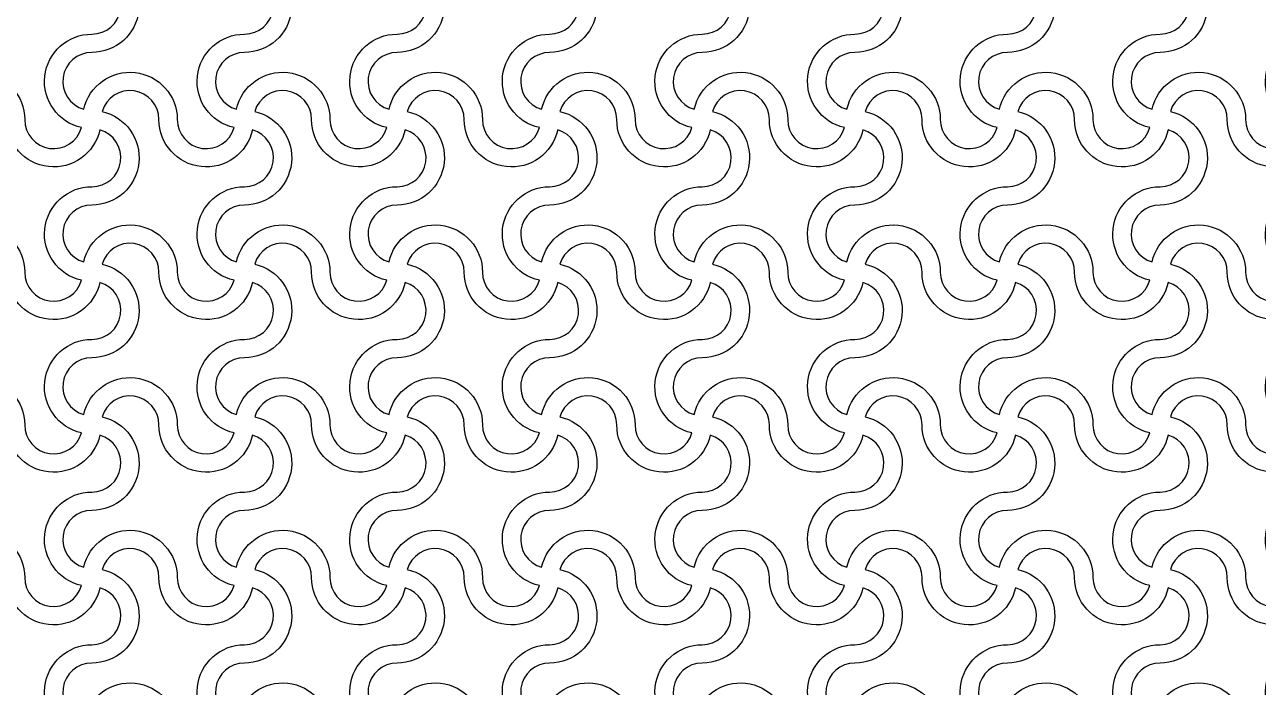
# Model space of a CAD drawing. Header units: millimetres. Extents: x 24 to 345, y 12 to 201.
# Drawn here: x 279.323 to 282.556, y 119.192 to 120.929 of the extents above; entities that cross this region are included whole.
import ezdxf

# ---------------------------------------------------------------- set-up
doc = ezdxf.new("R2010")
doc.units = ezdxf.units.MM
doc.header["$MEASUREMENT"] = 0
doc.layers.add('5th metal (rf+ground)', color=240, linetype='Continuous')

msp = doc.modelspace()

# ---------------------------------------------------------------- linework, layer by layer
at = {"layer": '5th metal (rf+ground)'}
for points in [[(279.51979, 121.05285, -0.8959788), (279.27475, 121.07982, 0.8687853), (279.12572, 121.10085, -0.8959788), (279.09875, 120.85582, 0.8687853), (279.07772, 120.70679, -0.8959788), (279.32275, 120.67982, 0.8687853), (279.47179, 120.65879, -0.8959788), (279.49875, 120.90382, 0.8687853)], [(279.51979, 121.05285, -0.8959788), (279.27475, 121.07982, 0.8687853), (279.12572, 121.10085, -0.8959788), (279.09875, 120.85582, 0.8687853), (279.07772, 120.70679, -0.8959788), (279.32275, 120.67982, 0.8687853), (279.47179, 120.65879, -0.8959788), (279.49875, 120.90382, 0.8687853)], [(279.51979, 121.05285, -0.8959788), (279.27475, 121.07982, 0.8687853), (279.12572, 121.10085, -0.8959788), (279.09875, 120.85582, 0.8687853), (279.07772, 120.70679, -0.8959788), (279.32275, 120.67982, 0.8687853), (279.47179, 120.65879, -0.8959788), (279.49875, 120.90382, 0.8687853)], [(279.51979, 121.05285, -0.8959788), (279.27475, 121.07982, 0.8687853), (279.12572, 121.10085, -0.8959788), (279.09875, 120.85582, 0.8687853), (279.07772, 120.70679, -0.8959788), (279.32275, 120.67982, 0.8687853), (279.47179, 120.65879, -0.8959788), (279.49875, 120.90382, 0.8687853)], [(279.91979, 121.05285, -0.8959788), (279.67475, 121.07982, 0.8687853), (279.52572, 121.10085, -0.8959788), (279.49875, 120.85582, 0.8687853), (279.47772, 120.70679, -0.8959788), (279.72275, 120.67982, 0.8687853), (279.87179, 120.65879, -0.8959788), (279.89875, 120.90382, 0.8687853)], [(279.91979, 121.05285, -0.8959788), (279.67475, 121.07982, 0.8687853), (279.52572, 121.10085, -0.8959788), (279.49875, 120.85582, 0.8687853), (279.47772, 120.70679, -0.8959788), (279.72275, 120.67982, 0.8687853), (279.87179, 120.65879, -0.8959788), (279.89875, 120.90382, 0.8687853)], [(279.91979, 121.05285, -0.8959788), (279.67475, 121.07982, 0.8687853), (279.52572, 121.10085, -0.8959788), (279.49875, 120.85582, 0.8687853), (279.47772, 120.70679, -0.8959788), (279.72275, 120.67982, 0.8687853), (279.87179, 120.65879, -0.8959788), (279.89875, 120.90382, 0.8687853)], [(279.91979, 121.05285, -0.8959788), (279.67475, 121.07982, 0.8687853), (279.52572, 121.10085, -0.8959788), (279.49875, 120.85582, 0.8687853), (279.47772, 120.70679, -0.8959788), (279.72275, 120.67982, 0.8687853), (279.87179, 120.65879, -0.8959788), (279.89875, 120.90382, 0.8687853)], [(280.31979, 121.05285, -0.8959788), (280.07475, 121.07982, 0.8687853), (279.92572, 121.10085, -0.8959788), (279.89875, 120.85582, 0.8687853), (279.87772, 120.70679, -0.8959788), (280.12275, 120.67982, 0.8687853), (280.27179, 120.65879, -0.8959788), (280.29875, 120.90382, 0.8687853)], [(280.31979, 121.05285, -0.8959788), (280.07475, 121.07982, 0.8687853), (279.92572, 121.10085, -0.8959788), (279.89875, 120.85582, 0.8687853), (279.87772, 120.70679, -0.8959788), (280.12275, 120.67982, 0.8687853), (280.27179, 120.65879, -0.8959788), (280.29875, 120.90382, 0.8687853)], [(280.31979, 121.05285, -0.8959788), (280.07475, 121.07982, 0.8687853), (279.92572, 121.10085, -0.8959788), (279.89875, 120.85582, 0.8687853), (279.87772, 120.70679, -0.8959788), (280.12275, 120.67982, 0.8687853), (280.27179, 120.65879, -0.8959788), (280.29875, 120.90382, 0.8687853)], [(280.31979, 121.05285, -0.8959788), (280.07475, 121.07982, 0.8687853), (279.92572, 121.10085, -0.8959788), (279.89875, 120.85582, 0.8687853), (279.87772, 120.70679, -0.8959788), (280.12275, 120.67982, 0.8687853), (280.27179, 120.65879, -0.8959788), (280.29875, 120.90382, 0.8687853)], [(280.71979, 121.05285, -0.8959788), (280.47475, 121.07982, 0.8687853), (280.32572, 121.10085, -0.8959788), (280.29875, 120.85582, 0.8687853), (280.27772, 120.70679, -0.8959788), (280.52275, 120.67982, 0.8687853), (280.67179, 120.65879, -0.8959788), (280.69875, 120.90382, 0.8687853)], [(280.71979, 121.05285, -0.8959788), (280.47475, 121.07982, 0.8687853), (280.32572, 121.10085, -0.8959788), (280.29875, 120.85582, 0.8687853), (280.27772, 120.70679, -0.8959788), (280.52275, 120.67982, 0.8687853), (280.67179, 120.65879, -0.8959788), (280.69875, 120.90382, 0.8687853)], [(280.71979, 121.05285, -0.8959788), (280.47475, 121.07982, 0.8687853), (280.32572, 121.10085, -0.8959788), (280.29875, 120.85582, 0.8687853), (280.27772, 120.70679, -0.8959788), (280.52275, 120.67982, 0.8687853), (280.67179, 120.65879, -0.8959788), (280.69875, 120.90382, 0.8687853)], [(280.71979, 121.05285, -0.8959788), (280.47475, 121.07982, 0.8687853), (280.32572, 121.10085, -0.8959788), (280.29875, 120.85582, 0.8687853), (280.27772, 120.70679, -0.8959788), (280.52275, 120.67982, 0.8687853), (280.67179, 120.65879, -0.8959788), (280.69875, 120.90382, 0.8687853)], [(281.11979, 121.05285, -0.8959788), (280.87475, 121.07982, 0.8687853), (280.72572, 121.10085, -0.8959788), (280.69875, 120.85582, 0.8687853), (280.67772, 120.70679, -0.8959788), (280.92275, 120.67982, 0.8687853), (281.07179, 120.65879, -0.8959788), (281.09875, 120.90382, 0.8687853)], [(281.11979, 121.05285, -0.8959788), (280.87475, 121.07982, 0.8687853), (280.72572, 121.10085, -0.8959788), (280.69875, 120.85582, 0.8687853), (280.67772, 120.70679, -0.8959788), (280.92275, 120.67982, 0.8687853), (281.07179, 120.65879, -0.8959788), (281.09875, 120.90382, 0.8687853)], [(281.11979, 121.05285, -0.8959788), (280.87475, 121.07982, 0.8687853), (280.72572, 121.10085, -0.8959788), (280.69875, 120.85582, 0.8687853), (280.67772, 120.70679, -0.8959788), (280.92275, 120.67982, 0.8687853), (281.07179, 120.65879, -0.8959788), (281.09875, 120.90382, 0.8687853)], [(281.11979, 121.05285, -0.8959788), (280.87475, 121.07982, 0.8687853), (280.72572, 121.10085, -0.8959788), (280.69875, 120.85582, 0.8687853), (280.67772, 120.70679, -0.8959788), (280.92275, 120.67982, 0.8687853), (281.07179, 120.65879, -0.8959788), (281.09875, 120.90382, 0.8687853)], [(281.51979, 121.05285, -0.8959788), (281.27475, 121.07982, 0.8687853), (281.12572, 121.10085, -0.8959788), (281.09875, 120.85582, 0.8687853), (281.07772, 120.70679, -0.8959788), (281.32275, 120.67982, 0.8687853), (281.47179, 120.65879, -0.8959788), (281.49875, 120.90382, 0.8687853)], [(281.51979, 121.05285, -0.8959788), (281.27475, 121.07982, 0.8687853), (281.12572, 121.10085, -0.8959788), (281.09875, 120.85582, 0.8687853), (281.07772, 120.70679, -0.8959788), (281.32275, 120.67982, 0.8687853), (281.47179, 120.65879, -0.8959788), (281.49875, 120.90382, 0.8687853)], [(281.51979, 121.05285, -0.8959788), (281.27475, 121.07982, 0.8687853), (281.12572, 121.10085, -0.8959788), (281.09875, 120.85582, 0.8687853), (281.07772, 120.70679, -0.8959788), (281.32275, 120.67982, 0.8687853), (281.47179, 120.65879, -0.8959788), (281.49875, 120.90382, 0.8687853)], [(281.51979, 121.05285, -0.8959788), (281.27475, 121.07982, 0.8687853), (281.12572, 121.10085, -0.8959788), (281.09875, 120.85582, 0.8687853), (281.07772, 120.70679, -0.8959788), (281.32275, 120.67982, 0.8687853), (281.47179, 120.65879, -0.8959788), (281.49875, 120.90382, 0.8687853)], [(281.91979, 121.05285, -0.8959788), (281.67475, 121.07982, 0.8687853), (281.52572, 121.10085, -0.8959788), (281.49875, 120.85582, 0.8687853), (281.47772, 120.70679, -0.8959788), (281.72275, 120.67982, 0.8687853), (281.87179, 120.65879, -0.8959788), (281.89875, 120.90382, 0.8687853)], [(281.91979, 121.05285, -0.8959788), (281.67475, 121.07982, 0.8687853), (281.52572, 121.10085, -0.8959788), (281.49875, 120.85582, 0.8687853), (281.47772, 120.70679, -0.8959788), (281.72275, 120.67982, 0.8687853), (281.87179, 120.65879, -0.8959788), (281.89875, 120.90382, 0.8687853)], [(281.91979, 121.05285, -0.8959788), (281.67475, 121.07982, 0.8687853), (281.52572, 121.10085, -0.8959788), (281.49875, 120.85582, 0.8687853), (281.47772, 120.70679, -0.8959788), (281.72275, 120.67982, 0.8687853), (281.87179, 120.65879, -0.8959788), (281.89875, 120.90382, 0.8687853)], [(281.91979, 121.05285, -0.8959788), (281.67475, 121.07982, 0.8687853), (281.52572, 121.10085, -0.8959788), (281.49875, 120.85582, 0.8687853), (281.47772, 120.70679, -0.8959788), (281.72275, 120.67982, 0.8687853), (281.87179, 120.65879, -0.8959788), (281.89875, 120.90382, 0.8687853)], [(282.31979, 121.05285, -0.8959788), (282.07475, 121.07982, 0.8687853), (281.92572, 121.10085, -0.8959788), (281.89875, 120.85582, 0.8687853), (281.87772, 120.70679, -0.8959788), (282.12275, 120.67982, 0.8687853), (282.27179, 120.65879, -0.8959788), (282.29875, 120.90382, 0.8687853)], [(282.31979, 121.05285, -0.8959788), (282.07475, 121.07982, 0.8687853), (281.92572, 121.10085, -0.8959788), (281.89875, 120.85582, 0.8687853), (281.87772, 120.70679, -0.8959788), (282.12275, 120.67982, 0.8687853), (282.27179, 120.65879, -0.8959788), (282.29875, 120.90382, 0.8687853)], [(282.31979, 121.05285, -0.8959788), (282.07475, 121.07982, 0.8687853), (281.92572, 121.10085, -0.8959788), (281.89875, 120.85582, 0.8687853), (281.87772, 120.70679, -0.8959788), (282.12275, 120.67982, 0.8687853), (282.27179, 120.65879, -0.8959788), (282.29875, 120.90382, 0.8687853)], [(282.31979, 121.05285, -0.8959788), (282.07475, 121.07982, 0.8687853), (281.92572, 121.10085, -0.8959788), (281.89875, 120.85582, 0.8687853), (281.87772, 120.70679, -0.8959788), (282.12275, 120.67982, 0.8687853), (282.27179, 120.65879, -0.8959788), (282.29875, 120.90382, 0.8687853)], [(282.71979, 121.05285, -0.8959788), (282.47475, 121.07982, 0.8687853), (282.32572, 121.10085, -0.8959788), (282.29875, 120.85582, 0.8687853), (282.27772, 120.70679, -0.8959788), (282.52275, 120.67982, 0.8687853), (282.67179, 120.65879, -0.8959788), (282.69875, 120.90382, 0.8687853)], [(282.71979, 121.05285, -0.8959788), (282.47475, 121.07982, 0.8687853), (282.32572, 121.10085, -0.8959788), (282.29875, 120.85582, 0.8687853), (282.27772, 120.70679, -0.8959788), (282.52275, 120.67982, 0.8687853), (282.67179, 120.65879, -0.8959788), (282.69875, 120.90382, 0.8687853)], [(282.71979, 121.05285, -0.8959788), (282.47475, 121.07982, 0.8687853), (282.32572, 121.10085, -0.8959788), (282.29875, 120.85582, 0.8687853), (282.27772, 120.70679, -0.8959788), (282.52275, 120.67982, 0.8687853), (282.67179, 120.65879, -0.8959788), (282.69875, 120.90382, 0.8687853)], [(282.71979, 121.05285, -0.8959788), (282.47475, 121.07982, 0.8687853), (282.32572, 121.10085, -0.8959788), (282.29875, 120.85582, 0.8687853), (282.27772, 120.70679, -0.8959788), (282.52275, 120.67982, 0.8687853), (282.67179, 120.65879, -0.8959788), (282.69875, 120.90382, 0.8687853)], [(279.51979, 120.65285, -0.8959788), (279.27475, 120.67982, 0.8687853), (279.12572, 120.70085, -0.8959788), (279.09875, 120.45582, 0.8687853), (279.07772, 120.30679, -0.8959788), (279.32275, 120.27982, 0.8687853), (279.47179, 120.25879, -0.8959788), (279.49875, 120.50382, 0.8687853)], [(279.51979, 120.65285, -0.8959788), (279.27475, 120.67982, 0.8687853), (279.12572, 120.70085, -0.8959788), (279.09875, 120.45582, 0.8687853), (279.07772, 120.30679, -0.8959788), (279.32275, 120.27982, 0.8687853), (279.47179, 120.25879, -0.8959788), (279.49875, 120.50382, 0.8687853)], [(279.51979, 120.65285, -0.8959788), (279.27475, 120.67982, 0.8687853), (279.12572, 120.70085, -0.8959788), (279.09875, 120.45582, 0.8687853), (279.07772, 120.30679, -0.8959788), (279.32275, 120.27982, 0.8687853), (279.47179, 120.25879, -0.8959788), (279.49875, 120.50382, 0.8687853)], [(279.51979, 120.65285, -0.8959788), (279.27475, 120.67982, 0.8687853), (279.12572, 120.70085, -0.8959788), (279.09875, 120.45582, 0.8687853), (279.07772, 120.30679, -0.8959788), (279.32275, 120.27982, 0.8687853), (279.47179, 120.25879, -0.8959788), (279.49875, 120.50382, 0.8687853)], [(279.91979, 120.65285, -0.8959788), (279.67475, 120.67982, 0.8687853), (279.52572, 120.70085, -0.8959788), (279.49875, 120.45582, 0.8687853), (279.47772, 120.30679, -0.8959788), (279.72275, 120.27982, 0.8687853), (279.87179, 120.25879, -0.8959788), (279.89875, 120.50382, 0.8687853)], [(279.91979, 120.65285, -0.8959788), (279.67475, 120.67982, 0.8687853), (279.52572, 120.70085, -0.8959788), (279.49875, 120.45582, 0.8687853), (279.47772, 120.30679, -0.8959788), (279.72275, 120.27982, 0.8687853), (279.87179, 120.25879, -0.8959788), (279.89875, 120.50382, 0.8687853)], [(279.91979, 120.65285, -0.8959788), (279.67475, 120.67982, 0.8687853), (279.52572, 120.70085, -0.8959788), (279.49875, 120.45582, 0.8687853), (279.47772, 120.30679, -0.8959788), (279.72275, 120.27982, 0.8687853), (279.87179, 120.25879, -0.8959788), (279.89875, 120.50382, 0.8687853)], [(279.91979, 120.65285, -0.8959788), (279.67475, 120.67982, 0.8687853), (279.52572, 120.70085, -0.8959788), (279.49875, 120.45582, 0.8687853), (279.47772, 120.30679, -0.8959788), (279.72275, 120.27982, 0.8687853), (279.87179, 120.25879, -0.8959788), (279.89875, 120.50382, 0.8687853)], [(280.31979, 120.65285, -0.8959788), (280.07475, 120.67982, 0.8687853), (279.92572, 120.70085, -0.8959788), (279.89875, 120.45582, 0.8687853), (279.87772, 120.30679, -0.8959788), (280.12275, 120.27982, 0.8687853), (280.27179, 120.25879, -0.8959788), (280.29875, 120.50382, 0.8687853)], [(280.31979, 120.65285, -0.8959788), (280.07475, 120.67982, 0.8687853), (279.92572, 120.70085, -0.8959788), (279.89875, 120.45582, 0.8687853), (279.87772, 120.30679, -0.8959788), (280.12275, 120.27982, 0.8687853), (280.27179, 120.25879, -0.8959788), (280.29875, 120.50382, 0.8687853)], [(280.31979, 120.65285, -0.8959788), (280.07475, 120.67982, 0.8687853), (279.92572, 120.70085, -0.8959788), (279.89875, 120.45582, 0.8687853), (279.87772, 120.30679, -0.8959788), (280.12275, 120.27982, 0.8687853), (280.27179, 120.25879, -0.8959788), (280.29875, 120.50382, 0.8687853)], [(280.31979, 120.65285, -0.8959788), (280.07475, 120.67982, 0.8687853), (279.92572, 120.70085, -0.8959788), (279.89875, 120.45582, 0.8687853), (279.87772, 120.30679, -0.8959788), (280.12275, 120.27982, 0.8687853), (280.27179, 120.25879, -0.8959788), (280.29875, 120.50382, 0.8687853)], [(280.71979, 120.65285, -0.8959788), (280.47475, 120.67982, 0.8687853), (280.32572, 120.70085, -0.8959788), (280.29875, 120.45582, 0.8687853), (280.27772, 120.30679, -0.8959788), (280.52275, 120.27982, 0.8687853), (280.67179, 120.25879, -0.8959788), (280.69875, 120.50382, 0.8687853)], [(280.71979, 120.65285, -0.8959788), (280.47475, 120.67982, 0.8687853), (280.32572, 120.70085, -0.8959788), (280.29875, 120.45582, 0.8687853), (280.27772, 120.30679, -0.8959788), (280.52275, 120.27982, 0.8687853), (280.67179, 120.25879, -0.8959788), (280.69875, 120.50382, 0.8687853)], [(280.71979, 120.65285, -0.8959788), (280.47475, 120.67982, 0.8687853), (280.32572, 120.70085, -0.8959788), (280.29875, 120.45582, 0.8687853), (280.27772, 120.30679, -0.8959788), (280.52275, 120.27982, 0.8687853), (280.67179, 120.25879, -0.8959788), (280.69875, 120.50382, 0.8687853)], [(280.71979, 120.65285, -0.8959788), (280.47475, 120.67982, 0.8687853), (280.32572, 120.70085, -0.8959788), (280.29875, 120.45582, 0.8687853), (280.27772, 120.30679, -0.8959788), (280.52275, 120.27982, 0.8687853), (280.67179, 120.25879, -0.8959788), (280.69875, 120.50382, 0.8687853)], [(281.11979, 120.65285, -0.8959788), (280.87475, 120.67982, 0.8687853), (280.72572, 120.70085, -0.8959788), (280.69875, 120.45582, 0.8687853), (280.67772, 120.30679, -0.8959788), (280.92275, 120.27982, 0.8687853), (281.07179, 120.25879, -0.8959788), (281.09875, 120.50382, 0.8687853)], [(281.11979, 120.65285, -0.8959788), (280.87475, 120.67982, 0.8687853), (280.72572, 120.70085, -0.8959788), (280.69875, 120.45582, 0.8687853), (280.67772, 120.30679, -0.8959788), (280.92275, 120.27982, 0.8687853), (281.07179, 120.25879, -0.8959788), (281.09875, 120.50382, 0.8687853)], [(281.11979, 120.65285, -0.8959788), (280.87475, 120.67982, 0.8687853), (280.72572, 120.70085, -0.8959788), (280.69875, 120.45582, 0.8687853), (280.67772, 120.30679, -0.8959788), (280.92275, 120.27982, 0.8687853), (281.07179, 120.25879, -0.8959788), (281.09875, 120.50382, 0.8687853)], [(281.11979, 120.65285, -0.8959788), (280.87475, 120.67982, 0.8687853), (280.72572, 120.70085, -0.8959788), (280.69875, 120.45582, 0.8687853), (280.67772, 120.30679, -0.8959788), (280.92275, 120.27982, 0.8687853), (281.07179, 120.25879, -0.8959788), (281.09875, 120.50382, 0.8687853)], [(281.51979, 120.65285, -0.8959788), (281.27475, 120.67982, 0.8687853), (281.12572, 120.70085, -0.8959788), (281.09875, 120.45582, 0.8687853), (281.07772, 120.30679, -0.8959788), (281.32275, 120.27982, 0.8687853), (281.47179, 120.25879, -0.8959788), (281.49875, 120.50382, 0.8687853)], [(281.51979, 120.65285, -0.8959788), (281.27475, 120.67982, 0.8687853), (281.12572, 120.70085, -0.8959788), (281.09875, 120.45582, 0.8687853), (281.07772, 120.30679, -0.8959788), (281.32275, 120.27982, 0.8687853), (281.47179, 120.25879, -0.8959788), (281.49875, 120.50382, 0.8687853)], [(281.51979, 120.65285, -0.8959788), (281.27475, 120.67982, 0.8687853), (281.12572, 120.70085, -0.8959788), (281.09875, 120.45582, 0.8687853), (281.07772, 120.30679, -0.8959788), (281.32275, 120.27982, 0.8687853), (281.47179, 120.25879, -0.8959788), (281.49875, 120.50382, 0.8687853)], [(281.51979, 120.65285, -0.8959788), (281.27475, 120.67982, 0.8687853), (281.12572, 120.70085, -0.8959788), (281.09875, 120.45582, 0.8687853), (281.07772, 120.30679, -0.8959788), (281.32275, 120.27982, 0.8687853), (281.47179, 120.25879, -0.8959788), (281.49875, 120.50382, 0.8687853)], [(281.91979, 120.65285, -0.8959788), (281.67475, 120.67982, 0.8687853), (281.52572, 120.70085, -0.8959788), (281.49875, 120.45582, 0.8687853), (281.47772, 120.30679, -0.8959788), (281.72275, 120.27982, 0.8687853), (281.87179, 120.25879, -0.8959788), (281.89875, 120.50382, 0.8687853)], [(281.91979, 120.65285, -0.8959788), (281.67475, 120.67982, 0.8687853), (281.52572, 120.70085, -0.8959788), (281.49875, 120.45582, 0.8687853), (281.47772, 120.30679, -0.8959788), (281.72275, 120.27982, 0.8687853), (281.87179, 120.25879, -0.8959788), (281.89875, 120.50382, 0.8687853)], [(281.91979, 120.65285, -0.8959788), (281.67475, 120.67982, 0.8687853), (281.52572, 120.70085, -0.8959788), (281.49875, 120.45582, 0.8687853), (281.47772, 120.30679, -0.8959788), (281.72275, 120.27982, 0.8687853), (281.87179, 120.25879, -0.8959788), (281.89875, 120.50382, 0.8687853)], [(281.91979, 120.65285, -0.8959788), (281.67475, 120.67982, 0.8687853), (281.52572, 120.70085, -0.8959788), (281.49875, 120.45582, 0.8687853), (281.47772, 120.30679, -0.8959788), (281.72275, 120.27982, 0.8687853), (281.87179, 120.25879, -0.8959788), (281.89875, 120.50382, 0.8687853)], [(282.31979, 120.65285, -0.8959788), (282.07475, 120.67982, 0.8687853), (281.92572, 120.70085, -0.8959788), (281.89875, 120.45582, 0.8687853), (281.87772, 120.30679, -0.8959788), (282.12275, 120.27982, 0.8687853), (282.27179, 120.25879, -0.8959788), (282.29875, 120.50382, 0.8687853)], [(282.31979, 120.65285, -0.8959788), (282.07475, 120.67982, 0.8687853), (281.92572, 120.70085, -0.8959788), (281.89875, 120.45582, 0.8687853), (281.87772, 120.30679, -0.8959788), (282.12275, 120.27982, 0.8687853), (282.27179, 120.25879, -0.8959788), (282.29875, 120.50382, 0.8687853)], [(282.31979, 120.65285, -0.8959788), (282.07475, 120.67982, 0.8687853), (281.92572, 120.70085, -0.8959788), (281.89875, 120.45582, 0.8687853), (281.87772, 120.30679, -0.8959788), (282.12275, 120.27982, 0.8687853), (282.27179, 120.25879, -0.8959788), (282.29875, 120.50382, 0.8687853)], [(282.31979, 120.65285, -0.8959788), (282.07475, 120.67982, 0.8687853), (281.92572, 120.70085, -0.8959788), (281.89875, 120.45582, 0.8687853), (281.87772, 120.30679, -0.8959788), (282.12275, 120.27982, 0.8687853), (282.27179, 120.25879, -0.8959788), (282.29875, 120.50382, 0.8687853)], [(282.71979, 120.65285, -0.8959788), (282.47475, 120.67982, 0.8687853), (282.32572, 120.70085, -0.8959788), (282.29875, 120.45582, 0.8687853), (282.27772, 120.30679, -0.8959788), (282.52275, 120.27982, 0.8687853), (282.67179, 120.25879, -0.8959788), (282.69875, 120.50382, 0.8687853)], [(282.71979, 120.65285, -0.8959788), (282.47475, 120.67982, 0.8687853), (282.32572, 120.70085, -0.8959788), (282.29875, 120.45582, 0.8687853), (282.27772, 120.30679, -0.8959788), (282.52275, 120.27982, 0.8687853), (282.67179, 120.25879, -0.8959788), (282.69875, 120.50382, 0.8687853)], [(282.71979, 120.65285, -0.8959788), (282.47475, 120.67982, 0.8687853), (282.32572, 120.70085, -0.8959788), (282.29875, 120.45582, 0.8687853), (282.27772, 120.30679, -0.8959788), (282.52275, 120.27982, 0.8687853), (282.67179, 120.25879, -0.8959788), (282.69875, 120.50382, 0.8687853)], [(282.71979, 120.65285, -0.8959788), (282.47475, 120.67982, 0.8687853), (282.32572, 120.70085, -0.8959788), (282.29875, 120.45582, 0.8687853), (282.27772, 120.30679, -0.8959788), (282.52275, 120.27982, 0.8687853), (282.67179, 120.25879, -0.8959788), (282.69875, 120.50382, 0.8687853)], [(279.51979, 120.25285, -0.8959788), (279.27475, 120.27982, 0.8687853), (279.12572, 120.30085, -0.8959788), (279.09875, 120.05582, 0.8687853), (279.07772, 119.90679, -0.8959788), (279.32275, 119.87982, 0.8687853), (279.47179, 119.85879, -0.8959788), (279.49875, 120.10382, 0.8687853)], [(279.51979, 120.25285, -0.8959788), (279.27475, 120.27982, 0.8687853), (279.12572, 120.30085, -0.8959788), (279.09875, 120.05582, 0.8687853), (279.07772, 119.90679, -0.8959788), (279.32275, 119.87982, 0.8687853), (279.47179, 119.85879, -0.8959788), (279.49875, 120.10382, 0.8687853)], [(279.51979, 120.25285, -0.8959788), (279.27475, 120.27982, 0.8687853), (279.12572, 120.30085, -0.8959788), (279.09875, 120.05582, 0.8687853), (279.07772, 119.90679, -0.8959788), (279.32275, 119.87982, 0.8687853), (279.47179, 119.85879, -0.8959788), (279.49875, 120.10382, 0.8687853)], [(279.51979, 120.25285, -0.8959788), (279.27475, 120.27982, 0.8687853), (279.12572, 120.30085, -0.8959788), (279.09875, 120.05582, 0.8687853), (279.07772, 119.90679, -0.8959788), (279.32275, 119.87982, 0.8687853), (279.47179, 119.85879, -0.8959788), (279.49875, 120.10382, 0.8687853)], [(279.91979, 120.25285, -0.8959788), (279.67475, 120.27982, 0.8687853), (279.52572, 120.30085, -0.8959788), (279.49875, 120.05582, 0.8687853), (279.47772, 119.90679, -0.8959788), (279.72275, 119.87982, 0.8687853), (279.87179, 119.85879, -0.8959788), (279.89875, 120.10382, 0.8687853)], [(279.91979, 120.25285, -0.8959788), (279.67475, 120.27982, 0.8687853), (279.52572, 120.30085, -0.8959788), (279.49875, 120.05582, 0.8687853), (279.47772, 119.90679, -0.8959788), (279.72275, 119.87982, 0.8687853), (279.87179, 119.85879, -0.8959788), (279.89875, 120.10382, 0.8687853)], [(279.91979, 120.25285, -0.8959788), (279.67475, 120.27982, 0.8687853), (279.52572, 120.30085, -0.8959788), (279.49875, 120.05582, 0.8687853), (279.47772, 119.90679, -0.8959788), (279.72275, 119.87982, 0.8687853), (279.87179, 119.85879, -0.8959788), (279.89875, 120.10382, 0.8687853)], [(279.91979, 120.25285, -0.8959788), (279.67475, 120.27982, 0.8687853), (279.52572, 120.30085, -0.8959788), (279.49875, 120.05582, 0.8687853), (279.47772, 119.90679, -0.8959788), (279.72275, 119.87982, 0.8687853), (279.87179, 119.85879, -0.8959788), (279.89875, 120.10382, 0.8687853)], [(280.31979, 120.25285, -0.8959788), (280.07475, 120.27982, 0.8687853), (279.92572, 120.30085, -0.8959788), (279.89875, 120.05582, 0.8687853), (279.87772, 119.90679, -0.8959788), (280.12275, 119.87982, 0.8687853), (280.27179, 119.85879, -0.8959788), (280.29875, 120.10382, 0.8687853)], [(280.31979, 120.25285, -0.8959788), (280.07475, 120.27982, 0.8687853), (279.92572, 120.30085, -0.8959788), (279.89875, 120.05582, 0.8687853), (279.87772, 119.90679, -0.8959788), (280.12275, 119.87982, 0.8687853), (280.27179, 119.85879, -0.8959788), (280.29875, 120.10382, 0.8687853)], [(280.31979, 120.25285, -0.8959788), (280.07475, 120.27982, 0.8687853), (279.92572, 120.30085, -0.8959788), (279.89875, 120.05582, 0.8687853), (279.87772, 119.90679, -0.8959788), (280.12275, 119.87982, 0.8687853), (280.27179, 119.85879, -0.8959788), (280.29875, 120.10382, 0.8687853)], [(280.31979, 120.25285, -0.8959788), (280.07475, 120.27982, 0.8687853), (279.92572, 120.30085, -0.8959788), (279.89875, 120.05582, 0.8687853), (279.87772, 119.90679, -0.8959788), (280.12275, 119.87982, 0.8687853), (280.27179, 119.85879, -0.8959788), (280.29875, 120.10382, 0.8687853)], [(280.71979, 120.25285, -0.8959788), (280.47475, 120.27982, 0.8687853), (280.32572, 120.30085, -0.8959788), (280.29875, 120.05582, 0.8687853), (280.27772, 119.90679, -0.8959788), (280.52275, 119.87982, 0.8687853), (280.67179, 119.85879, -0.8959788), (280.69875, 120.10382, 0.8687853)], [(280.71979, 120.25285, -0.8959788), (280.47475, 120.27982, 0.8687853), (280.32572, 120.30085, -0.8959788), (280.29875, 120.05582, 0.8687853), (280.27772, 119.90679, -0.8959788), (280.52275, 119.87982, 0.8687853), (280.67179, 119.85879, -0.8959788), (280.69875, 120.10382, 0.8687853)], [(280.71979, 120.25285, -0.8959788), (280.47475, 120.27982, 0.8687853), (280.32572, 120.30085, -0.8959788), (280.29875, 120.05582, 0.8687853), (280.27772, 119.90679, -0.8959788), (280.52275, 119.87982, 0.8687853), (280.67179, 119.85879, -0.8959788), (280.69875, 120.10382, 0.8687853)], [(280.71979, 120.25285, -0.8959788), (280.47475, 120.27982, 0.8687853), (280.32572, 120.30085, -0.8959788), (280.29875, 120.05582, 0.8687853), (280.27772, 119.90679, -0.8959788), (280.52275, 119.87982, 0.8687853), (280.67179, 119.85879, -0.8959788), (280.69875, 120.10382, 0.8687853)], [(281.11979, 120.25285, -0.8959788), (280.87475, 120.27982, 0.8687853), (280.72572, 120.30085, -0.8959788), (280.69875, 120.05582, 0.8687853), (280.67772, 119.90679, -0.8959788), (280.92275, 119.87982, 0.8687853), (281.07179, 119.85879, -0.8959788), (281.09875, 120.10382, 0.8687853)], [(281.11979, 120.25285, -0.8959788), (280.87475, 120.27982, 0.8687853), (280.72572, 120.30085, -0.8959788), (280.69875, 120.05582, 0.8687853), (280.67772, 119.90679, -0.8959788), (280.92275, 119.87982, 0.8687853), (281.07179, 119.85879, -0.8959788), (281.09875, 120.10382, 0.8687853)], [(281.11979, 120.25285, -0.8959788), (280.87475, 120.27982, 0.8687853), (280.72572, 120.30085, -0.8959788), (280.69875, 120.05582, 0.8687853), (280.67772, 119.90679, -0.8959788), (280.92275, 119.87982, 0.8687853), (281.07179, 119.85879, -0.8959788), (281.09875, 120.10382, 0.8687853)], [(281.11979, 120.25285, -0.8959788), (280.87475, 120.27982, 0.8687853), (280.72572, 120.30085, -0.8959788), (280.69875, 120.05582, 0.8687853), (280.67772, 119.90679, -0.8959788), (280.92275, 119.87982, 0.8687853), (281.07179, 119.85879, -0.8959788), (281.09875, 120.10382, 0.8687853)], [(281.51979, 120.25285, -0.8959788), (281.27475, 120.27982, 0.8687853), (281.12572, 120.30085, -0.8959788), (281.09875, 120.05582, 0.8687853), (281.07772, 119.90679, -0.8959788), (281.32275, 119.87982, 0.8687853), (281.47179, 119.85879, -0.8959788), (281.49875, 120.10382, 0.8687853)], [(281.51979, 120.25285, -0.8959788), (281.27475, 120.27982, 0.8687853), (281.12572, 120.30085, -0.8959788), (281.09875, 120.05582, 0.8687853), (281.07772, 119.90679, -0.8959788), (281.32275, 119.87982, 0.8687853), (281.47179, 119.85879, -0.8959788), (281.49875, 120.10382, 0.8687853)], [(281.51979, 120.25285, -0.8959788), (281.27475, 120.27982, 0.8687853), (281.12572, 120.30085, -0.8959788), (281.09875, 120.05582, 0.8687853), (281.07772, 119.90679, -0.8959788), (281.32275, 119.87982, 0.8687853), (281.47179, 119.85879, -0.8959788), (281.49875, 120.10382, 0.8687853)], [(281.51979, 120.25285, -0.8959788), (281.27475, 120.27982, 0.8687853), (281.12572, 120.30085, -0.8959788), (281.09875, 120.05582, 0.8687853), (281.07772, 119.90679, -0.8959788), (281.32275, 119.87982, 0.8687853), (281.47179, 119.85879, -0.8959788), (281.49875, 120.10382, 0.8687853)], [(281.91979, 120.25285, -0.8959788), (281.67475, 120.27982, 0.8687853), (281.52572, 120.30085, -0.8959788), (281.49875, 120.05582, 0.8687853), (281.47772, 119.90679, -0.8959788), (281.72275, 119.87982, 0.8687853), (281.87179, 119.85879, -0.8959788), (281.89875, 120.10382, 0.8687853)], [(281.91979, 120.25285, -0.8959788), (281.67475, 120.27982, 0.8687853), (281.52572, 120.30085, -0.8959788), (281.49875, 120.05582, 0.8687853), (281.47772, 119.90679, -0.8959788), (281.72275, 119.87982, 0.8687853), (281.87179, 119.85879, -0.8959788), (281.89875, 120.10382, 0.8687853)], [(281.91979, 120.25285, -0.8959788), (281.67475, 120.27982, 0.8687853), (281.52572, 120.30085, -0.8959788), (281.49875, 120.05582, 0.8687853), (281.47772, 119.90679, -0.8959788), (281.72275, 119.87982, 0.8687853), (281.87179, 119.85879, -0.8959788), (281.89875, 120.10382, 0.8687853)], [(281.91979, 120.25285, -0.8959788), (281.67475, 120.27982, 0.8687853), (281.52572, 120.30085, -0.8959788), (281.49875, 120.05582, 0.8687853), (281.47772, 119.90679, -0.8959788), (281.72275, 119.87982, 0.8687853), (281.87179, 119.85879, -0.8959788), (281.89875, 120.10382, 0.8687853)], [(282.31979, 120.25285, -0.8959788), (282.07475, 120.27982, 0.8687853), (281.92572, 120.30085, -0.8959788), (281.89875, 120.05582, 0.8687853), (281.87772, 119.90679, -0.8959788), (282.12275, 119.87982, 0.8687853), (282.27179, 119.85879, -0.8959788), (282.29875, 120.10382, 0.8687853)], [(282.31979, 120.25285, -0.8959788), (282.07475, 120.27982, 0.8687853), (281.92572, 120.30085, -0.8959788), (281.89875, 120.05582, 0.8687853), (281.87772, 119.90679, -0.8959788), (282.12275, 119.87982, 0.8687853), (282.27179, 119.85879, -0.8959788), (282.29875, 120.10382, 0.8687853)], [(282.31979, 120.25285, -0.8959788), (282.07475, 120.27982, 0.8687853), (281.92572, 120.30085, -0.8959788), (281.89875, 120.05582, 0.8687853), (281.87772, 119.90679, -0.8959788), (282.12275, 119.87982, 0.8687853), (282.27179, 119.85879, -0.8959788), (282.29875, 120.10382, 0.8687853)], [(282.31979, 120.25285, -0.8959788), (282.07475, 120.27982, 0.8687853), (281.92572, 120.30085, -0.8959788), (281.89875, 120.05582, 0.8687853), (281.87772, 119.90679, -0.8959788), (282.12275, 119.87982, 0.8687853), (282.27179, 119.85879, -0.8959788), (282.29875, 120.10382, 0.8687853)], [(282.71979, 120.25285, -0.8959788), (282.47475, 120.27982, 0.8687853), (282.32572, 120.30085, -0.8959788), (282.29875, 120.05582, 0.8687853), (282.27772, 119.90679, -0.8959788), (282.52275, 119.87982, 0.8687853), (282.67179, 119.85879, -0.8959788), (282.69875, 120.10382, 0.8687853)], [(282.71979, 120.25285, -0.8959788), (282.47475, 120.27982, 0.8687853), (282.32572, 120.30085, -0.8959788), (282.29875, 120.05582, 0.8687853), (282.27772, 119.90679, -0.8959788), (282.52275, 119.87982, 0.8687853), (282.67179, 119.85879, -0.8959788), (282.69875, 120.10382, 0.8687853)], [(282.71979, 120.25285, -0.8959788), (282.47475, 120.27982, 0.8687853), (282.32572, 120.30085, -0.8959788), (282.29875, 120.05582, 0.8687853), (282.27772, 119.90679, -0.8959788), (282.52275, 119.87982, 0.8687853), (282.67179, 119.85879, -0.8959788), (282.69875, 120.10382, 0.8687853)], [(282.71979, 120.25285, -0.8959788), (282.47475, 120.27982, 0.8687853), (282.32572, 120.30085, -0.8959788), (282.29875, 120.05582, 0.8687853), (282.27772, 119.90679, -0.8959788), (282.52275, 119.87982, 0.8687853), (282.67179, 119.85879, -0.8959788), (282.69875, 120.10382, 0.8687853)], [(279.51979, 119.85285, -0.8959788), (279.27475, 119.87982, 0.8687853), (279.12572, 119.90085, -0.8959788), (279.09875, 119.65582, 0.8687853), (279.07772, 119.50679, -0.8959788), (279.32275, 119.47982, 0.8687853), (279.47179, 119.45879, -0.8959788), (279.49875, 119.70382, 0.8687853)], [(279.51979, 119.85285, -0.8959788), (279.27475, 119.87982, 0.8687853), (279.12572, 119.90085, -0.8959788), (279.09875, 119.65582, 0.8687853), (279.07772, 119.50679, -0.8959788), (279.32275, 119.47982, 0.8687853), (279.47179, 119.45879, -0.8959788), (279.49875, 119.70382, 0.8687853)], [(279.51979, 119.85285, -0.8959788), (279.27475, 119.87982, 0.8687853), (279.12572, 119.90085, -0.8959788), (279.09875, 119.65582, 0.8687853), (279.07772, 119.50679, -0.8959788), (279.32275, 119.47982, 0.8687853), (279.47179, 119.45879, -0.8959788), (279.49875, 119.70382, 0.8687853)], [(279.51979, 119.85285, -0.8959788), (279.27475, 119.87982, 0.8687853), (279.12572, 119.90085, -0.8959788), (279.09875, 119.65582, 0.8687853), (279.07772, 119.50679, -0.8959788), (279.32275, 119.47982, 0.8687853), (279.47179, 119.45879, -0.8959788), (279.49875, 119.70382, 0.8687853)], [(279.91979, 119.85285, -0.8959788), (279.67475, 119.87982, 0.8687853), (279.52572, 119.90085, -0.8959788), (279.49875, 119.65582, 0.8687853), (279.47772, 119.50679, -0.8959788), (279.72275, 119.47982, 0.8687853), (279.87179, 119.45879, -0.8959788), (279.89875, 119.70382, 0.8687853)], [(279.91979, 119.85285, -0.8959788), (279.67475, 119.87982, 0.8687853), (279.52572, 119.90085, -0.8959788), (279.49875, 119.65582, 0.8687853), (279.47772, 119.50679, -0.8959788), (279.72275, 119.47982, 0.8687853), (279.87179, 119.45879, -0.8959788), (279.89875, 119.70382, 0.8687853)], [(279.91979, 119.85285, -0.8959788), (279.67475, 119.87982, 0.8687853), (279.52572, 119.90085, -0.8959788), (279.49875, 119.65582, 0.8687853), (279.47772, 119.50679, -0.8959788), (279.72275, 119.47982, 0.8687853), (279.87179, 119.45879, -0.8959788), (279.89875, 119.70382, 0.8687853)], [(279.91979, 119.85285, -0.8959788), (279.67475, 119.87982, 0.8687853), (279.52572, 119.90085, -0.8959788), (279.49875, 119.65582, 0.8687853), (279.47772, 119.50679, -0.8959788), (279.72275, 119.47982, 0.8687853), (279.87179, 119.45879, -0.8959788), (279.89875, 119.70382, 0.8687853)], [(280.31979, 119.85285, -0.8959788), (280.07475, 119.87982, 0.8687853), (279.92572, 119.90085, -0.8959788), (279.89875, 119.65582, 0.8687853), (279.87772, 119.50679, -0.8959788), (280.12275, 119.47982, 0.8687853), (280.27179, 119.45879, -0.8959788), (280.29875, 119.70382, 0.8687853)], [(280.31979, 119.85285, -0.8959788), (280.07475, 119.87982, 0.8687853), (279.92572, 119.90085, -0.8959788), (279.89875, 119.65582, 0.8687853), (279.87772, 119.50679, -0.8959788), (280.12275, 119.47982, 0.8687853), (280.27179, 119.45879, -0.8959788), (280.29875, 119.70382, 0.8687853)], [(280.31979, 119.85285, -0.8959788), (280.07475, 119.87982, 0.8687853), (279.92572, 119.90085, -0.8959788), (279.89875, 119.65582, 0.8687853), (279.87772, 119.50679, -0.8959788), (280.12275, 119.47982, 0.8687853), (280.27179, 119.45879, -0.8959788), (280.29875, 119.70382, 0.8687853)], [(280.31979, 119.85285, -0.8959788), (280.07475, 119.87982, 0.8687853), (279.92572, 119.90085, -0.8959788), (279.89875, 119.65582, 0.8687853), (279.87772, 119.50679, -0.8959788), (280.12275, 119.47982, 0.8687853), (280.27179, 119.45879, -0.8959788), (280.29875, 119.70382, 0.8687853)], [(280.71979, 119.85285, -0.8959788), (280.47475, 119.87982, 0.8687853), (280.32572, 119.90085, -0.8959788), (280.29875, 119.65582, 0.8687853), (280.27772, 119.50679, -0.8959788), (280.52275, 119.47982, 0.8687853), (280.67179, 119.45879, -0.8959788), (280.69875, 119.70382, 0.8687853)], [(280.71979, 119.85285, -0.8959788), (280.47475, 119.87982, 0.8687853), (280.32572, 119.90085, -0.8959788), (280.29875, 119.65582, 0.8687853), (280.27772, 119.50679, -0.8959788), (280.52275, 119.47982, 0.8687853), (280.67179, 119.45879, -0.8959788), (280.69875, 119.70382, 0.8687853)], [(280.71979, 119.85285, -0.8959788), (280.47475, 119.87982, 0.8687853), (280.32572, 119.90085, -0.8959788), (280.29875, 119.65582, 0.8687853), (280.27772, 119.50679, -0.8959788), (280.52275, 119.47982, 0.8687853), (280.67179, 119.45879, -0.8959788), (280.69875, 119.70382, 0.8687853)], [(280.71979, 119.85285, -0.8959788), (280.47475, 119.87982, 0.8687853), (280.32572, 119.90085, -0.8959788), (280.29875, 119.65582, 0.8687853), (280.27772, 119.50679, -0.8959788), (280.52275, 119.47982, 0.8687853), (280.67179, 119.45879, -0.8959788), (280.69875, 119.70382, 0.8687853)], [(281.11979, 119.85285, -0.8959788), (280.87475, 119.87982, 0.8687853), (280.72572, 119.90085, -0.8959788), (280.69875, 119.65582, 0.8687853), (280.67772, 119.50679, -0.8959788), (280.92275, 119.47982, 0.8687853), (281.07179, 119.45879, -0.8959788), (281.09875, 119.70382, 0.8687853)], [(281.11979, 119.85285, -0.8959788), (280.87475, 119.87982, 0.8687853), (280.72572, 119.90085, -0.8959788), (280.69875, 119.65582, 0.8687853), (280.67772, 119.50679, -0.8959788), (280.92275, 119.47982, 0.8687853), (281.07179, 119.45879, -0.8959788), (281.09875, 119.70382, 0.8687853)], [(281.11979, 119.85285, -0.8959788), (280.87475, 119.87982, 0.8687853), (280.72572, 119.90085, -0.8959788), (280.69875, 119.65582, 0.8687853), (280.67772, 119.50679, -0.8959788), (280.92275, 119.47982, 0.8687853), (281.07179, 119.45879, -0.8959788), (281.09875, 119.70382, 0.8687853)], [(281.11979, 119.85285, -0.8959788), (280.87475, 119.87982, 0.8687853), (280.72572, 119.90085, -0.8959788), (280.69875, 119.65582, 0.8687853), (280.67772, 119.50679, -0.8959788), (280.92275, 119.47982, 0.8687853), (281.07179, 119.45879, -0.8959788), (281.09875, 119.70382, 0.8687853)], [(281.51979, 119.85285, -0.8959788), (281.27475, 119.87982, 0.8687853), (281.12572, 119.90085, -0.8959788), (281.09875, 119.65582, 0.8687853), (281.07772, 119.50679, -0.8959788), (281.32275, 119.47982, 0.8687853), (281.47179, 119.45879, -0.8959788), (281.49875, 119.70382, 0.8687853)], [(281.51979, 119.85285, -0.8959788), (281.27475, 119.87982, 0.8687853), (281.12572, 119.90085, -0.8959788), (281.09875, 119.65582, 0.8687853), (281.07772, 119.50679, -0.8959788), (281.32275, 119.47982, 0.8687853), (281.47179, 119.45879, -0.8959788), (281.49875, 119.70382, 0.8687853)], [(281.51979, 119.85285, -0.8959788), (281.27475, 119.87982, 0.8687853), (281.12572, 119.90085, -0.8959788), (281.09875, 119.65582, 0.8687853), (281.07772, 119.50679, -0.8959788), (281.32275, 119.47982, 0.8687853), (281.47179, 119.45879, -0.8959788), (281.49875, 119.70382, 0.8687853)], [(281.51979, 119.85285, -0.8959788), (281.27475, 119.87982, 0.8687853), (281.12572, 119.90085, -0.8959788), (281.09875, 119.65582, 0.8687853), (281.07772, 119.50679, -0.8959788), (281.32275, 119.47982, 0.8687853), (281.47179, 119.45879, -0.8959788), (281.49875, 119.70382, 0.8687853)], [(281.91979, 119.85285, -0.8959788), (281.67475, 119.87982, 0.8687853), (281.52572, 119.90085, -0.8959788), (281.49875, 119.65582, 0.8687853), (281.47772, 119.50679, -0.8959788), (281.72275, 119.47982, 0.8687853), (281.87179, 119.45879, -0.8959788), (281.89875, 119.70382, 0.8687853)], [(281.91979, 119.85285, -0.8959788), (281.67475, 119.87982, 0.8687853), (281.52572, 119.90085, -0.8959788), (281.49875, 119.65582, 0.8687853), (281.47772, 119.50679, -0.8959788), (281.72275, 119.47982, 0.8687853), (281.87179, 119.45879, -0.8959788), (281.89875, 119.70382, 0.8687853)], [(281.91979, 119.85285, -0.8959788), (281.67475, 119.87982, 0.8687853), (281.52572, 119.90085, -0.8959788), (281.49875, 119.65582, 0.8687853), (281.47772, 119.50679, -0.8959788), (281.72275, 119.47982, 0.8687853), (281.87179, 119.45879, -0.8959788), (281.89875, 119.70382, 0.8687853)], [(281.91979, 119.85285, -0.8959788), (281.67475, 119.87982, 0.8687853), (281.52572, 119.90085, -0.8959788), (281.49875, 119.65582, 0.8687853), (281.47772, 119.50679, -0.8959788), (281.72275, 119.47982, 0.8687853), (281.87179, 119.45879, -0.8959788), (281.89875, 119.70382, 0.8687853)], [(282.31979, 119.85285, -0.8959788), (282.07475, 119.87982, 0.8687853), (281.92572, 119.90085, -0.8959788), (281.89875, 119.65582, 0.8687853), (281.87772, 119.50679, -0.8959788), (282.12275, 119.47982, 0.8687853), (282.27179, 119.45879, -0.8959788), (282.29875, 119.70382, 0.8687853)], [(282.31979, 119.85285, -0.8959788), (282.07475, 119.87982, 0.8687853), (281.92572, 119.90085, -0.8959788), (281.89875, 119.65582, 0.8687853), (281.87772, 119.50679, -0.8959788), (282.12275, 119.47982, 0.8687853), (282.27179, 119.45879, -0.8959788), (282.29875, 119.70382, 0.8687853)], [(282.31979, 119.85285, -0.8959788), (282.07475, 119.87982, 0.8687853), (281.92572, 119.90085, -0.8959788), (281.89875, 119.65582, 0.8687853), (281.87772, 119.50679, -0.8959788), (282.12275, 119.47982, 0.8687853), (282.27179, 119.45879, -0.8959788), (282.29875, 119.70382, 0.8687853)], [(282.31979, 119.85285, -0.8959788), (282.07475, 119.87982, 0.8687853), (281.92572, 119.90085, -0.8959788), (281.89875, 119.65582, 0.8687853), (281.87772, 119.50679, -0.8959788), (282.12275, 119.47982, 0.8687853), (282.27179, 119.45879, -0.8959788), (282.29875, 119.70382, 0.8687853)], [(282.71979, 119.85285, -0.8959788), (282.47475, 119.87982, 0.8687853), (282.32572, 119.90085, -0.8959788), (282.29875, 119.65582, 0.8687853), (282.27772, 119.50679, -0.8959788), (282.52275, 119.47982, 0.8687853), (282.67179, 119.45879, -0.8959788), (282.69875, 119.70382, 0.8687853)], [(282.71979, 119.85285, -0.8959788), (282.47475, 119.87982, 0.8687853), (282.32572, 119.90085, -0.8959788), (282.29875, 119.65582, 0.8687853), (282.27772, 119.50679, -0.8959788), (282.52275, 119.47982, 0.8687853), (282.67179, 119.45879, -0.8959788), (282.69875, 119.70382, 0.8687853)], [(282.71979, 119.85285, -0.8959788), (282.47475, 119.87982, 0.8687853), (282.32572, 119.90085, -0.8959788), (282.29875, 119.65582, 0.8687853), (282.27772, 119.50679, -0.8959788), (282.52275, 119.47982, 0.8687853), (282.67179, 119.45879, -0.8959788), (282.69875, 119.70382, 0.8687853)], [(282.71979, 119.85285, -0.8959788), (282.47475, 119.87982, 0.8687853), (282.32572, 119.90085, -0.8959788), (282.29875, 119.65582, 0.8687853), (282.27772, 119.50679, -0.8959788), (282.52275, 119.47982, 0.8687853), (282.67179, 119.45879, -0.8959788), (282.69875, 119.70382, 0.8687853)], [(279.51979, 119.45285, -0.8959788), (279.27475, 119.47982, 0.8687853), (279.12572, 119.50085, -0.8959788), (279.09875, 119.25582, 0.8687853), (279.07772, 119.10679, -0.8959788), (279.32275, 119.07982, 0.8687853), (279.47179, 119.05879, -0.8959788), (279.49875, 119.30382, 0.8687853)], [(279.51979, 119.45285, -0.8959788), (279.27475, 119.47982, 0.8687853), (279.12572, 119.50085, -0.8959788), (279.09875, 119.25582, 0.8687853), (279.07772, 119.10679, -0.8959788), (279.32275, 119.07982, 0.8687853), (279.47179, 119.05879, -0.8959788), (279.49875, 119.30382, 0.8687853)], [(279.51979, 119.45285, -0.8959788), (279.27475, 119.47982, 0.8687853), (279.12572, 119.50085, -0.8959788), (279.09875, 119.25582, 0.8687853), (279.07772, 119.10679, -0.8959788), (279.32275, 119.07982, 0.8687853), (279.47179, 119.05879, -0.8959788), (279.49875, 119.30382, 0.8687853)], [(279.51979, 119.45285, -0.8959788), (279.27475, 119.47982, 0.8687853), (279.12572, 119.50085, -0.8959788), (279.09875, 119.25582, 0.8687853), (279.07772, 119.10679, -0.8959788), (279.32275, 119.07982, 0.8687853), (279.47179, 119.05879, -0.8959788), (279.49875, 119.30382, 0.8687853)], [(279.91979, 119.45285, -0.8959788), (279.67475, 119.47982, 0.8687853), (279.52572, 119.50085, -0.8959788), (279.49875, 119.25582, 0.8687853), (279.47772, 119.10679, -0.8959788), (279.72275, 119.07982, 0.8687853), (279.87179, 119.05879, -0.8959788), (279.89875, 119.30382, 0.8687853)], [(279.91979, 119.45285, -0.8959788), (279.67475, 119.47982, 0.8687853), (279.52572, 119.50085, -0.8959788), (279.49875, 119.25582, 0.8687853), (279.47772, 119.10679, -0.8959788), (279.72275, 119.07982, 0.8687853), (279.87179, 119.05879, -0.8959788), (279.89875, 119.30382, 0.8687853)], [(279.91979, 119.45285, -0.8959788), (279.67475, 119.47982, 0.8687853), (279.52572, 119.50085, -0.8959788), (279.49875, 119.25582, 0.8687853), (279.47772, 119.10679, -0.8959788), (279.72275, 119.07982, 0.8687853), (279.87179, 119.05879, -0.8959788), (279.89875, 119.30382, 0.8687853)], [(279.91979, 119.45285, -0.8959788), (279.67475, 119.47982, 0.8687853), (279.52572, 119.50085, -0.8959788), (279.49875, 119.25582, 0.8687853), (279.47772, 119.10679, -0.8959788), (279.72275, 119.07982, 0.8687853), (279.87179, 119.05879, -0.8959788), (279.89875, 119.30382, 0.8687853)], [(280.31979, 119.45285, -0.8959788), (280.07475, 119.47982, 0.8687853), (279.92572, 119.50085, -0.8959788), (279.89875, 119.25582, 0.8687853), (279.87772, 119.10679, -0.8959788), (280.12275, 119.07982, 0.8687853), (280.27179, 119.05879, -0.8959788), (280.29875, 119.30382, 0.8687853)], [(280.31979, 119.45285, -0.8959788), (280.07475, 119.47982, 0.8687853), (279.92572, 119.50085, -0.8959788), (279.89875, 119.25582, 0.8687853), (279.87772, 119.10679, -0.8959788), (280.12275, 119.07982, 0.8687853), (280.27179, 119.05879, -0.8959788), (280.29875, 119.30382, 0.8687853)], [(280.31979, 119.45285, -0.8959788), (280.07475, 119.47982, 0.8687853), (279.92572, 119.50085, -0.8959788), (279.89875, 119.25582, 0.8687853), (279.87772, 119.10679, -0.8959788), (280.12275, 119.07982, 0.8687853), (280.27179, 119.05879, -0.8959788), (280.29875, 119.30382, 0.8687853)], [(280.31979, 119.45285, -0.8959788), (280.07475, 119.47982, 0.8687853), (279.92572, 119.50085, -0.8959788), (279.89875, 119.25582, 0.8687853), (279.87772, 119.10679, -0.8959788), (280.12275, 119.07982, 0.8687853), (280.27179, 119.05879, -0.8959788), (280.29875, 119.30382, 0.8687853)], [(280.71979, 119.45285, -0.8959788), (280.47475, 119.47982, 0.8687853), (280.32572, 119.50085, -0.8959788), (280.29875, 119.25582, 0.8687853), (280.27772, 119.10679, -0.8959788), (280.52275, 119.07982, 0.8687853), (280.67179, 119.05879, -0.8959788), (280.69875, 119.30382, 0.8687853)], [(280.71979, 119.45285, -0.8959788), (280.47475, 119.47982, 0.8687853), (280.32572, 119.50085, -0.8959788), (280.29875, 119.25582, 0.8687853), (280.27772, 119.10679, -0.8959788), (280.52275, 119.07982, 0.8687853), (280.67179, 119.05879, -0.8959788), (280.69875, 119.30382, 0.8687853)], [(280.71979, 119.45285, -0.8959788), (280.47475, 119.47982, 0.8687853), (280.32572, 119.50085, -0.8959788), (280.29875, 119.25582, 0.8687853), (280.27772, 119.10679, -0.8959788), (280.52275, 119.07982, 0.8687853), (280.67179, 119.05879, -0.8959788), (280.69875, 119.30382, 0.8687853)], [(280.71979, 119.45285, -0.8959788), (280.47475, 119.47982, 0.8687853), (280.32572, 119.50085, -0.8959788), (280.29875, 119.25582, 0.8687853), (280.27772, 119.10679, -0.8959788), (280.52275, 119.07982, 0.8687853), (280.67179, 119.05879, -0.8959788), (280.69875, 119.30382, 0.8687853)], [(281.11979, 119.45285, -0.8959788), (280.87475, 119.47982, 0.8687853), (280.72572, 119.50085, -0.8959788), (280.69875, 119.25582, 0.8687853), (280.67772, 119.10679, -0.8959788), (280.92275, 119.07982, 0.8687853), (281.07179, 119.05879, -0.8959788), (281.09875, 119.30382, 0.8687853)], [(281.11979, 119.45285, -0.8959788), (280.87475, 119.47982, 0.8687853), (280.72572, 119.50085, -0.8959788), (280.69875, 119.25582, 0.8687853), (280.67772, 119.10679, -0.8959788), (280.92275, 119.07982, 0.8687853), (281.07179, 119.05879, -0.8959788), (281.09875, 119.30382, 0.8687853)], [(281.11979, 119.45285, -0.8959788), (280.87475, 119.47982, 0.8687853), (280.72572, 119.50085, -0.8959788), (280.69875, 119.25582, 0.8687853), (280.67772, 119.10679, -0.8959788), (280.92275, 119.07982, 0.8687853), (281.07179, 119.05879, -0.8959788), (281.09875, 119.30382, 0.8687853)], [(281.11979, 119.45285, -0.8959788), (280.87475, 119.47982, 0.8687853), (280.72572, 119.50085, -0.8959788), (280.69875, 119.25582, 0.8687853), (280.67772, 119.10679, -0.8959788), (280.92275, 119.07982, 0.8687853), (281.07179, 119.05879, -0.8959788), (281.09875, 119.30382, 0.8687853)], [(281.51979, 119.45285, -0.8959788), (281.27475, 119.47982, 0.8687853), (281.12572, 119.50085, -0.8959788), (281.09875, 119.25582, 0.8687853), (281.07772, 119.10679, -0.8959788), (281.32275, 119.07982, 0.8687853), (281.47179, 119.05879, -0.8959788), (281.49875, 119.30382, 0.8687853)], [(281.51979, 119.45285, -0.8959788), (281.27475, 119.47982, 0.8687853), (281.12572, 119.50085, -0.8959788), (281.09875, 119.25582, 0.8687853), (281.07772, 119.10679, -0.8959788), (281.32275, 119.07982, 0.8687853), (281.47179, 119.05879, -0.8959788), (281.49875, 119.30382, 0.8687853)], [(281.51979, 119.45285, -0.8959788), (281.27475, 119.47982, 0.8687853), (281.12572, 119.50085, -0.8959788), (281.09875, 119.25582, 0.8687853), (281.07772, 119.10679, -0.8959788), (281.32275, 119.07982, 0.8687853), (281.47179, 119.05879, -0.8959788), (281.49875, 119.30382, 0.8687853)], [(281.51979, 119.45285, -0.8959788), (281.27475, 119.47982, 0.8687853), (281.12572, 119.50085, -0.8959788), (281.09875, 119.25582, 0.8687853), (281.07772, 119.10679, -0.8959788), (281.32275, 119.07982, 0.8687853), (281.47179, 119.05879, -0.8959788), (281.49875, 119.30382, 0.8687853)], [(281.91979, 119.45285, -0.8959788), (281.67475, 119.47982, 0.8687853), (281.52572, 119.50085, -0.8959788), (281.49875, 119.25582, 0.8687853), (281.47772, 119.10679, -0.8959788), (281.72275, 119.07982, 0.8687853), (281.87179, 119.05879, -0.8959788), (281.89875, 119.30382, 0.8687853)], [(281.91979, 119.45285, -0.8959788), (281.67475, 119.47982, 0.8687853), (281.52572, 119.50085, -0.8959788), (281.49875, 119.25582, 0.8687853), (281.47772, 119.10679, -0.8959788), (281.72275, 119.07982, 0.8687853), (281.87179, 119.05879, -0.8959788), (281.89875, 119.30382, 0.8687853)], [(281.91979, 119.45285, -0.8959788), (281.67475, 119.47982, 0.8687853), (281.52572, 119.50085, -0.8959788), (281.49875, 119.25582, 0.8687853), (281.47772, 119.10679, -0.8959788), (281.72275, 119.07982, 0.8687853), (281.87179, 119.05879, -0.8959788), (281.89875, 119.30382, 0.8687853)], [(281.91979, 119.45285, -0.8959788), (281.67475, 119.47982, 0.8687853), (281.52572, 119.50085, -0.8959788), (281.49875, 119.25582, 0.8687853), (281.47772, 119.10679, -0.8959788), (281.72275, 119.07982, 0.8687853), (281.87179, 119.05879, -0.8959788), (281.89875, 119.30382, 0.8687853)], [(282.31979, 119.45285, -0.8959788), (282.07475, 119.47982, 0.8687853), (281.92572, 119.50085, -0.8959788), (281.89875, 119.25582, 0.8687853), (281.87772, 119.10679, -0.8959788), (282.12275, 119.07982, 0.8687853), (282.27179, 119.05879, -0.8959788), (282.29875, 119.30382, 0.8687853)], [(282.31979, 119.45285, -0.8959788), (282.07475, 119.47982, 0.8687853), (281.92572, 119.50085, -0.8959788), (281.89875, 119.25582, 0.8687853), (281.87772, 119.10679, -0.8959788), (282.12275, 119.07982, 0.8687853), (282.27179, 119.05879, -0.8959788), (282.29875, 119.30382, 0.8687853)], [(282.31979, 119.45285, -0.8959788), (282.07475, 119.47982, 0.8687853), (281.92572, 119.50085, -0.8959788), (281.89875, 119.25582, 0.8687853), (281.87772, 119.10679, -0.8959788), (282.12275, 119.07982, 0.8687853), (282.27179, 119.05879, -0.8959788), (282.29875, 119.30382, 0.8687853)], [(282.31979, 119.45285, -0.8959788), (282.07475, 119.47982, 0.8687853), (281.92572, 119.50085, -0.8959788), (281.89875, 119.25582, 0.8687853), (281.87772, 119.10679, -0.8959788), (282.12275, 119.07982, 0.8687853), (282.27179, 119.05879, -0.8959788), (282.29875, 119.30382, 0.8687853)], [(282.71979, 119.45285, -0.8959788), (282.47475, 119.47982, 0.8687853), (282.32572, 119.50085, -0.8959788), (282.29875, 119.25582, 0.8687853), (282.27772, 119.10679, -0.8959788), (282.52275, 119.07982, 0.8687853), (282.67179, 119.05879, -0.8959788), (282.69875, 119.30382, 0.8687853)], [(282.71979, 119.45285, -0.8959788), (282.47475, 119.47982, 0.8687853), (282.32572, 119.50085, -0.8959788), (282.29875, 119.25582, 0.8687853), (282.27772, 119.10679, -0.8959788), (282.52275, 119.07982, 0.8687853), (282.67179, 119.05879, -0.8959788), (282.69875, 119.30382, 0.8687853)], [(282.71979, 119.45285, -0.8959788), (282.47475, 119.47982, 0.8687853), (282.32572, 119.50085, -0.8959788), (282.29875, 119.25582, 0.8687853), (282.27772, 119.10679, -0.8959788), (282.52275, 119.07982, 0.8687853), (282.67179, 119.05879, -0.8959788), (282.69875, 119.30382, 0.8687853)], [(282.71979, 119.45285, -0.8959788), (282.47475, 119.47982, 0.8687853), (282.32572, 119.50085, -0.8959788), (282.29875, 119.25582, 0.8687853), (282.27772, 119.10679, -0.8959788), (282.52275, 119.07982, 0.8687853), (282.67179, 119.05879, -0.8959788), (282.69875, 119.30382, 0.8687853)]]:
    msp.add_lwpolyline(points, format="xyb", close=True, dxfattribs=at)

doc.saveas('drawing.dxf')
